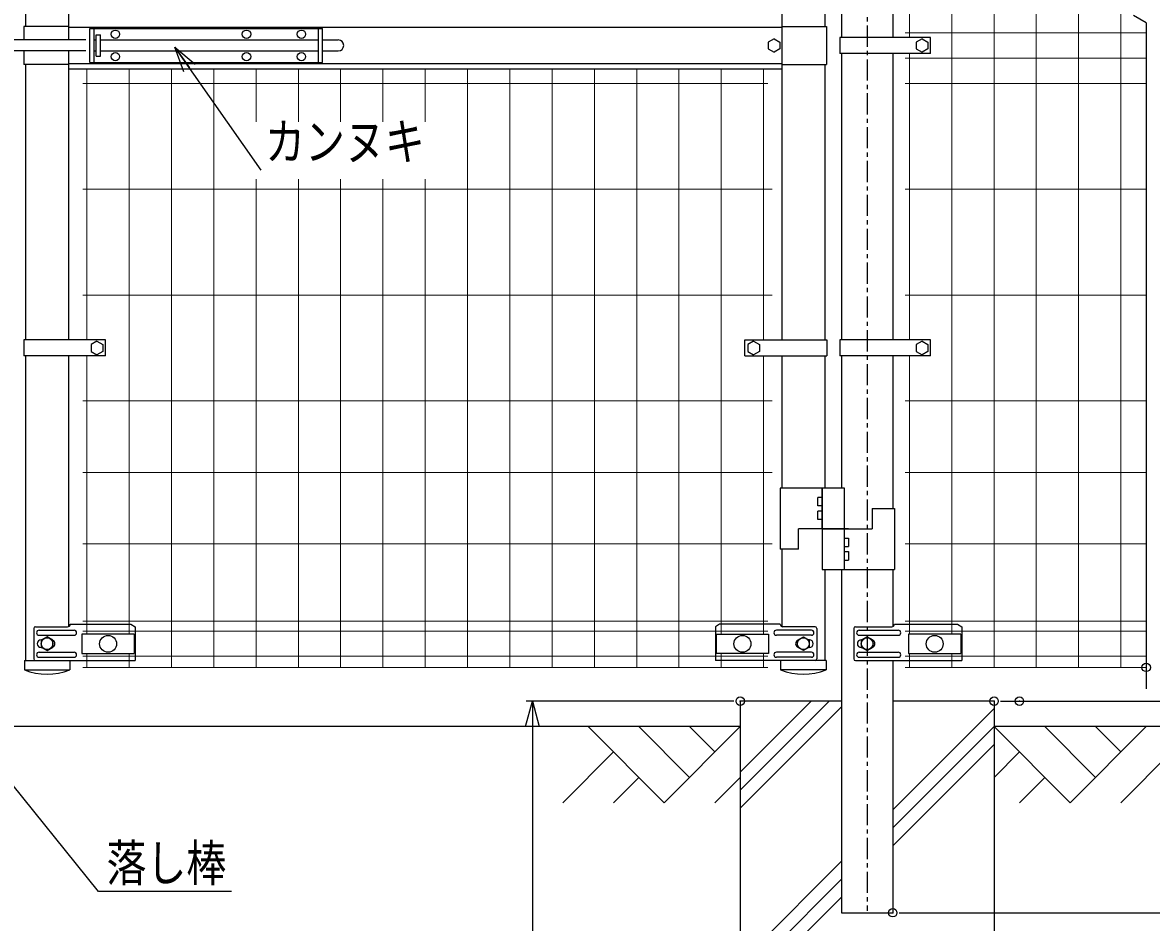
# Model space of a CAD drawing. Units: millimetres, scale not verified. Extents: x -4455 to 4455, y -3150 to 3150.
# Drawn here: x 1393 to 2727, y -788 to 276 of the extents above; entities that cross this region are included whole.
import ezdxf
from ezdxf.enums import TextEntityAlignment as Align

# ---------------------------------------------------------------- set-up
doc = ezdxf.new("R2010")
doc.units = ezdxf.units.MM
doc.header["$LTSCALE"] = 20
doc.header["$PDMODE"] = 32
doc.header["$PDSIZE"] = 10
doc.linetypes.add('USER1', pattern=[2, 1.25, -0.25, 0.25, -0.25])
for name, color, linetype, lineweight in [('0-0_1', 7, 'Continuous', 25), ('0-1_0', 7, 'Continuous', 25), ('0-4_EXTCNT-LMEC0', 1, 'Continuous', 25), ('0-5_LAYER04', 7, 'Continuous', 25), ('0-8_2', 7, 'Continuous', 25), ('0-9_D-STR2', 7, 'Continuous', 13)]:
    doc.layers.add(name, color=color, linetype=linetype, lineweight=lineweight)
doc.layers.add('0-2_DEFPOINTS', color=7, linetype='Continuous')
doc.styles.add('ＭＳ ゴシック', font='')
doc.styles.get('ＭＳ ゴシック').set_extended_font_data('MS Gothic')

# ---------------------------------------------------------------- blocks, each defined once
blk = doc.blocks.new('_Open30')
at = {"layer": '0-1_0', "color": 1}
blk.add_line((0, 0), (-20, 0), dxfattribs=at)
blk.add_lwpolyline([(-20, 5.36), (0, 0), (-20, -5.36)], dxfattribs=at)

msp = doc.modelspace()

# ---------------------------------------------------------------- linework, layer by layer
at = {"layer": '0-0_1', "color": 3, "linetype": 'USER1'}
msp.add_line((2391.15, 1112.32), (2391.15, -773.8), dxfattribs=at)
at = {"layer": '0-0_1'}
for p, q in [((1396.15, 596.86), (1396.15, 271.35)), ((1446.95, 596.86), (1446.95, 255.35)), ((2290.35, 596.86), (2290.35, -99.16)), ((2341.15, 596.86), (2341.15, 271.35)), ((2360.9, 596.85), (2360.9, 258.35)), ((2421.4, 596.85), (2421.4, 258.35)), ((1394.15, 271.35), (1394.15, 255.35)), ((1446.95, 271.35), (1394.15, 271.35)), ((1446.95, 270.35), (2290.35, 270.35)), ((1472.25, 268.85), (1747.25, 268.85)), ((1472.25, 228.85), (1472.25, 268.85)), ((1477.25, 228.85), (1477.25, 268.85)), ((1742.25, 228.85), (1742.25, 268.85)), ((1747.25, 228.85), (1747.25, 268.85)), ((2290.35, 271.35), (2343.15, 271.35)), ((2343.15, 271.35), (2343.15, 226.35)), ((1467.25, 255.35), (1315.05, 255.35)), ((1477.25, 255.35), (1479.75, 255.35)), ((1484.75, 236.35), (1484.75, 261.35)), ((1484.75, 255.35), (1742.25, 255.35)), ((1747.25, 255.35), (1765.75, 255.35)), ((2281.05, 256.85), (2274.13, 252.85)), ((2281.05, 256.85), (2287.98, 252.85)), ((2466.15, 258.35), (2358.9, 258.35)), ((2358.9, 258.35), (2358.9, 239.35)), ((2456, 256.85), (2449.08, 252.85)), ((2456, 256.85), (2462.93, 252.85)), ((2466.15, 239.35), (2466.15, 258.35)), ((1467.25, 242.35), (1315.05, 242.35)), ((1394.15, 242.35), (1394.15, 226.35)), ((1446.95, 242.35), (1446.95, -99.16)), ((1477.25, 242.35), (1479.75, 242.35)), ((1484.75, 242.35), (1742.25, 242.35)), ((1747.25, 242.35), (1765.75, 242.35)), ((2274.13, 252.85), (2274.13, 244.85)), ((2274.13, 244.85), (2281.05, 240.85)), ((2287.98, 244.85), (2281.05, 240.85)), ((2287.98, 252.85), (2287.98, 244.85)), ((2449.08, 252.85), (2449.08, 244.85)), ((2449.08, 244.85), (2456, 240.85)), ((2462.93, 244.85), (2456, 240.85)), ((2462.93, 252.85), (2462.93, 244.85)), ((1446.95, 227.35), (2290.35, 227.35)), ((1472.25, 228.85), (1747.25, 228.85)), ((1479.75, 236.35), (1484.75, 236.35)), ((2466.15, 239.35), (2358.9, 239.35)), ((2360.9, 239.35), (2360.9, -99.15)), ((2421.4, 239.35), (2421.4, -99.15)), ((1446.95, 226.35), (1394.15, 226.35)), ((1396.15, 226.35), (1396.15, -99.16)), ((1446.95, 221.35), (2290.35, 221.35)), ((2290.35, 226.35), (2343.15, 226.35)), ((2341.15, 226.35), (2341.15, -99.16)), ((1480.5, -100.65), (1473.58, -104.65)), ((1473.58, -104.65), (1473.58, -112.65)), ((1480.5, -100.65), (1487.43, -104.65)), ((1487.43, -104.65), (1487.43, -112.65)), ((1490.65, -118.15), (1490.65, -99.15)), ((2246.65, -118.15), (2246.65, -99.15)), ((2256.8, -100.65), (2249.88, -104.65)), ((2249.88, -104.65), (2249.88, -112.65)), ((2256.8, -100.65), (2263.73, -104.65)), ((2263.73, -104.65), (2263.73, -112.65)), ((2456, -100.65), (2449.08, -104.65)), ((2449.08, -104.65), (2449.08, -112.65)), ((2456, -100.65), (2462.93, -104.65)), ((2462.93, -104.65), (2462.93, -112.65)), ((2466.15, -118.15), (2466.15, -99.15)), ((1490.65, -118.14), (1393.97, -118.14)), ((1396.15, -118.14), (1396.15, -478.15)), ((1446.95, -118.14), (1446.95, -437.95)), ((1473.58, -112.65), (1480.5, -116.65)), ((1487.43, -112.65), (1480.5, -116.65)), ((2246.65, -118.14), (2343.34, -118.14)), ((2249.88, -112.65), (2256.8, -116.65)), ((2263.73, -112.65), (2256.8, -116.65)), ((2290.35, -118.14), (2290.35, -274.4)), ((2341.15, -118.14), (2341.15, -274.4)), ((2466.15, -118.15), (2358.9, -118.15)), ((2360.9, -118.15), (2360.9, -274.4)), ((2421.4, -118.15), (2421.4, -298.4)), ((2449.08, -112.65), (2456, -116.65)), ((2462.93, -112.65), (2456, -116.65)), ((2337.8, -274.4), (2337.8, -370.4)), ((2337.8, -322.4), (2337.8, -274.4)), ((2364.25, -370.4), (2364.25, -274.4)), ((2332.8, -295.4), (2332.8, -285.4)), ((2337.8, -285.4), (2332.8, -285.4)), ((2337.8, -295.4), (2332.8, -295.4)), ((2337.8, -301.4), (2332.8, -301.4)), ((2396.9, -298.4), (2423.4, -298.4)), ((2396.9, -298.4), (2396.9, -322.4)), ((2369.1, -322.4), (2310, -322.4)), ((2310, -346.4), (2310, -322.4)), ((2337.8, -322.4), (2396.9, -322.4)), ((2364.25, -333.4), (2369.25, -333.4)), ((2369.25, -333.4), (2369.25, -343.4)), ((2310, -346.4), (2288.35, -346.4)), ((2290.35, -346.4), (2290.35, -437.95)), ((2364.25, -343.4), (2369.25, -343.4)), ((2364.25, -349.4), (2369.25, -349.4)), ((2364.25, -359.4), (2369.25, -359.4)), ((2369.25, -349.4), (2369.25, -359.4)), ((2337.8, -370.4), (2423.4, -370.4)), ((2341.15, -370.4), (2341.15, -478.15)), ((2360.9, -370.4), (2360.9, -776.15)), ((2421.4, -370.4), (2421.4, -437.95)), ((1405.76, -440.15), (1405.76, -476.15)), ((1407.76, -438.15), (1445.87, -438.15)), ((1448.87, -435.15), (1520.55, -435.15)), ((1520.55, -435.15), (1525.55, -438.15)), ((1525.55, -438.15), (1525.55, -444.9)), ((2216.76, -435.15), (2211.76, -438.15)), ((2211.76, -438.15), (2211.76, -444.9)), ((2288.44, -435.15), (2216.76, -435.15)), ((2329.55, -438.15), (2291.44, -438.15)), ((2331.55, -440.15), (2331.55, -476.15)), ((2375.36, -440.15), (2375.36, -476.15)), ((2377.36, -438.15), (2420.32, -438.15)), ((2423.32, -435.15), (2497.9, -435.15)), ((2497.9, -435.15), (2502.9, -438.15)), ((2502.9, -438.15), (2502.9, -444.9)), ((1412.12, -442.15), (1453.45, -442.15)), ((1412.12, -448.15), (1453.45, -448.15)), ((1414.46, -453.65), (1415.49, -453.65)), ((1525.55, -444.9), (1525.55, -466.15)), ((2211.76, -444.9), (2211.76, -478.15)), ((2325.19, -442.15), (2283.86, -442.15)), ((2325.19, -448.15), (2283.86, -448.15)), ((2322.84, -453.65), (2321.82, -453.65)), ((2381.72, -442.15), (2427.9, -442.15)), ((2381.72, -448.15), (2427.9, -448.15)), ((2384.06, -453.65), (2385.09, -453.65)), ((2502.9, -444.9), (2502.9, -478.15)), ((1414.46, -462.65), (1415.49, -462.65)), ((1525.55, -466.15), (1525.55, -478.15)), ((2322.84, -462.65), (2321.82, -462.65)), ((2384.06, -462.65), (2385.09, -462.65)), ((1407.76, -478.15), (1525.55, -478.15)), ((1412.12, -468.15), (1453.45, -468.15)), ((1412.12, -474.15), (1453.45, -474.15)), ((2329.55, -478.15), (2211.76, -478.15)), ((2325.19, -468.15), (2283.86, -468.15)), ((2325.19, -474.15), (2283.86, -474.15)), ((2377.36, -478.15), (2443.75, -478.15)), ((2377.36, -478.15), (2502.9, -478.15)), ((2381.72, -468.15), (2427.9, -468.15)), ((2381.72, -474.15), (2427.9, -474.15)), ((2421.4, -478.15), (2421.4, -776.15)), ((2241.15, -526.15), (2241.15, -1226.15)), ((2360.9, -526.15), (2241.15, -526.15)), ((2541.15, -526.15), (2421.4, -526.15)), ((2541.15, -526.15), (2541.15, -1226.15)), ((2241.15, -556.15), (541.15, -556.15)), ((2816.15, -556.15), (2541.15, -556.15)), ((2360.9, -776.15), (2421.4, -776.15))]:
    msp.add_line(p, q, dxfattribs=at)
at = {"layer": '0-0_1', "color": 2}
for p, q in [((2241.15, -631.15), (2346.15, -526.15)), ((2324.94, -526.15), (2241.15, -609.94)), ((2360.9, -532.61), (2241.15, -652.36)), ((2541.15, -534.94), (2421.4, -654.69)), ((2421.4, -675.9), (2541.15, -556.15)), ((2541.15, -577.36), (2421.4, -697.11)), ((2360.9, -715.19), (2241.15, -834.94)), ((2241.15, -856.15), (2360.9, -736.4)), ((2360.9, -757.61), (2241.15, -877.36))]:
    msp.add_line(p, q, dxfattribs=at)
at = {"layer": '0-0_1', "color": 4}
for p, q in [((2061.15, -556.15), (2151.15, -646.15)), ((2121.15, -556.15), (2181.15, -616.15)), ((2241.15, -556.15), (2151.15, -646.15)), ((2181.15, -556.15), (2211.15, -586.15)), ((2541.15, -556.15), (2631.15, -646.15)), ((2601.15, -556.15), (2661.15, -616.15)), ((2721.15, -556.15), (2631.15, -646.15)), ((2661.15, -556.15), (2691.15, -586.15)), ((2091.15, -586.15), (2031.15, -646.15)), ((2571.15, -586.15), (2541.15, -616.15)), ((2751.15, -586.15), (2691.15, -646.15)), ((2121.15, -616.15), (2091.15, -646.15)), ((2241.15, -616.15), (2211.15, -646.15)), ((2601.15, -616.15), (2571.15, -646.15))]:
    msp.add_line(p, q, dxfattribs=at)
at = {"layer": '0-0_1'}
for points in [[(1479.75, 236.35), (1479.75, 261.35), (1484.75, 261.35)], [(1490.65, -99.16), (1393.97, -99.16), (1393.97, -118.14)], [(2246.65, -99.16), (2343.34, -99.16), (2343.34, -118.14)], [(2466.15, -99.15), (2358.9, -99.15), (2358.9, -118.15)], [(2364.25, -274.4), (2288.35, -274.4), (2288.35, -346.4)], [(2337.8, -311.4), (2332.8, -311.4), (2332.8, -301.4)]]:
    msp.add_lwpolyline(points, dxfattribs=at)
for centre in [(1502.25, 262.1), (1657.25, 262.1), (1722.25, 262.1), (1502.25, 235.6), (1657.25, 235.6), (1722.25, 235.6)]:
    msp.add_circle(centre, 5, dxfattribs=at)
for centre, radius, start, end in [((1765.75, 248.85), 6.5, 270, 90), ((1407.76, -440.15), 2, 90, 180), ((1445.87, -435.15), 3, 270, 0), ((2291.44, -435.15), 3, 180, 270), ((2329.55, -440.15), 2, 0, 90), ((2377.36, -440.15), 2, 90, 180), ((2420.32, -435.15), 3, 270, 0), ((1412.12, -445.15), 3, 90, 270), ((1414.46, -458.15), 4.5, 90, 270), ((1453.45, -445.15), 3, 270, 90), ((2283.86, -445.15), 3, 90, 270), ((2322.84, -458.15), 4.5, 270, 90), ((2325.19, -445.15), 3, 270, 90), ((2381.72, -445.15), 3, 90, 270), ((2384.06, -458.15), 4.5, 90, 270), ((2427.9, -445.15), 3, 270, 90), ((1426.23, -458.15), 4.5, 299.99991, 60.0015), ((2311.08, -458.15), 4.5, 119.9985, 240.00009), ((2395.83, -458.15), 4.5, 300.08078, 59.91922), ((1407.76, -476.15), 2, 180, 270), ((1412.12, -471.15), 3, 90, 270), ((1453.45, -471.15), 3, 270, 90), ((2283.86, -471.15), 3, 90, 270), ((2325.19, -471.15), 3, 270, 90), ((2329.55, -476.15), 2, 270, 0), ((2377.36, -476.15), 2, 180, 270), ((2381.72, -471.15), 3, 90, 270), ((2427.9, -471.15), 3, 270, 90)]:
    msp.add_arc(centre, radius, start, end, dxfattribs=at)
at = {"layer": '0-1_0'}
for p, q in [((1674.49, 101.43), (1573.9, 245.16)), ((2423.4, -298.4), (2423.4, -370.4)), ((1462.65, -446.81), (1462.65, -469.81)), ((1524.65, -446.82), (1462.65, -446.81)), ((1524.65, -446.82), (1524.65, -469.82)), ((2212.65, -446.82), (2274.65, -446.81)), ((2212.65, -446.82), (2212.65, -469.82)), ((2440, -446.81), (2440, -469.81)), ((2502, -446.82), (2440, -446.81)), ((2502, -446.82), (2502, -469.82)), ((1462.65, -469.81), (1524.65, -469.82)), ((2440, -469.81), (2502, -469.82))]:
    msp.add_line(p, q, dxfattribs=at)
at = {"layer": '0-1_0', "color": 1}
for p, q in [((2233.65, -526.15), (1987.85, -526.15)), ((1995.35, -556.15), (1995.35, -1196.15))]:
    msp.add_line(p, q, dxfattribs=at)
at = {"layer": '0-1_0'}
for points in [[(2274.65, -446.81), (2274.65, -469.81), (2212.65, -469.82)], [(1639.49, -751.01), (1482.33, -751.01), (1367.02, -607.7)]]:
    msp.add_lwpolyline(points, dxfattribs=at)
for centre in [(1493.65, -458.31), (2243.65, -458.31), (2471, -458.31)]:
    msp.add_circle(centre, 10.01, dxfattribs=at)
at = {"layer": '0-2_DEFPOINTS'}
for p in [(2721, -486.15), (2241.15, -526.15), (2541.15, -526.15), (2571.15, -526.15), (2421.4, -776.15)]:
    msp.add_point(p, dxfattribs=at)
at = {"layer": '0-4_EXTCNT-LMEC0', "color": 4}
for q in [(2706, 284.07), (2721, -511.54)]:
    msp.add_line((2721, 275.4), q, dxfattribs=at)
at = {"layer": '0-4_EXTCNT-LMEC0'}
for p, q in [((2548.65, -526.15), (3207.15, -526.15)), ((2548.65, -526.15), (2968.15, -526.15)), ((2548.65, -526.15), (2968.5, -526.15)), ((2578.65, -526.15), (3088.5, -526.15)), ((2428.9, -776.15), (3328.5, -776.15)), ((2428.9, -776.15), (2968.15, -776.15))]:
    msp.add_line(p, q, dxfattribs=at)
at = {"layer": '0-5_LAYER04'}
for p, q in [((1394.65, -478.15), (1394.65, -489.15)), ((1394.65, -478.15), (1448.45, -478.15)), ((1448.45, -478.15), (1448.45, -489.15)), ((2342.65, -478.15), (2288.85, -478.15)), ((2288.85, -478.15), (2288.85, -489.15)), ((2342.65, -478.15), (2342.65, -489.15)), ((1394.65, -489.15), (1448.45, -489.15)), ((2342.65, -489.15), (2288.85, -489.15))]:
    msp.add_line(p, q, dxfattribs=at)
for centre in [(1421.55, -419.29), (2315.76, -419.29)]:
    msp.add_arc(centre, 74.86, 248.94141, 291.05859, dxfattribs=at)
at = {"layer": '0-8_2'}
for p, q in [((2308.83, -454.15), (2315.75, -450.15)), ((2315.75, -450.15), (2322.68, -454.15)), ((2398.08, -454.15), (2391.15, -450.15)), ((1414.63, -454.15), (1414.63, -462.15)), ((1414.63, -462.15), (1421.55, -466.15)), ((1421.55, -466.15), (1428.48, -462.15)), ((1428.48, -462.15), (1428.48, -454.15)), ((2384.23, -462.15), (2391.15, -466.15)), ((2391.15, -466.15), (2398.08, -462.15)), ((2398.08, -462.15), (2398.08, -454.15))]:
    msp.add_line(p, q, dxfattribs=at)
for points in [[(1428.48, -454.15), (1421.55, -450.15), (1414.63, -454.15)], [(2391.15, -450.15), (2384.23, -454.15), (2384.23, -462.15)], [(2315.75, -466.15), (2308.83, -462.15), (2308.83, -454.15)], [(2322.68, -454.15), (2322.68, -462.15), (2315.75, -466.15)]]:
    msp.add_lwpolyline(points, dxfattribs=at)
for centre in [(1421.55, -458.15), (2315.75, -458.15), (2391.15, -458.15)]:
    msp.add_circle(centre, 6.93, dxfattribs=at)
at = {"layer": '0-9_D-STR2'}
for p, q in [((2541.15, -486.15), (2541.15, 983.85)), ((2591.15, -486.15), (2591.15, 983.85)), ((2641.15, -486.15), (2641.15, 983.85)), ((2691.15, -486.15), (2691.15, 983.85)), ((2491.15, -446.82), (2491.15, 943.6)), ((2441.15, 258.35), (2441.15, 596.85)), ((2721, 263.85), (2436.15, 263.85)), ((2721, 233.85), (2436.15, 233.85)), ((2441.15, -99.15), (2441.15, 239.35)), ((1468.65, -99.16), (1468.65, 221.35)), ((1518.65, -446.82), (1518.65, 221.35)), ((1568.65, -486.15), (1568.65, 221.35)), ((1618.65, -486.15), (1618.65, 221.35)), ((1668.65, 158.77), (1668.65, 221.35)), ((1718.65, 158.77), (1718.65, 221.35)), ((1768.65, 158.77), (1768.65, 221.35)), ((1818.65, 158.77), (1818.65, 221.35)), ((1868.65, 158.77), (1868.65, 221.35)), ((1918.65, -486.15), (1918.65, 221.35)), ((1968.65, -486.15), (1968.65, 221.35)), ((2018.65, -486.15), (2018.65, 221.35)), ((2068.65, -486.15), (2068.65, 221.35)), ((2118.65, -486.15), (2118.65, 221.35)), ((2168.65, -486.15), (2168.65, 221.35)), ((2218.65, -446.82), (2218.65, 221.35)), ((2268.65, -99.16), (2268.65, 221.35)), ((2273.65, 203.85), (1463.65, 203.85)), ((2721, 203.85), (2436.15, 203.85)), ((1668.65, -486.15), (1668.65, 90.89)), ((1718.65, -486.15), (1718.65, 90.89)), ((1768.65, -486.15), (1768.65, 90.89)), ((1818.65, -486.15), (1818.65, 90.89)), ((1868.65, -486.15), (1868.65, 90.89)), ((2278.65, 78.85), (1463.65, 78.85)), ((2721, 78.85), (2436.15, 78.85)), ((2278.65, -46.15), (1463.65, -46.15)), ((2721, -46.15), (2436.15, -46.15)), ((1468.65, -446.81), (1468.65, -118.14)), ((2268.65, -446.81), (2268.65, -118.14)), ((2441.15, -446.81), (2441.15, -118.15)), ((2278.65, -171.15), (1463.65, -171.15)), ((2721, -171.15), (2436.15, -171.15)), ((2278.65, -255.65), (1463.65, -255.65)), ((2721, -255.65), (2436.15, -255.65)), ((2278.65, -340.15), (1463.65, -340.15)), ((2721, -340.15), (2436.15, -340.15)), ((2273.65, -431.39), (1463.65, -431.39)), ((2721, -431.39), (2436.15, -431.39)), ((2273.65, -443.25), (1463.65, -443.25)), ((2721, -443.25), (2436.15, -443.25)), ((2273.65, -473.05), (1463.65, -473.05)), ((1468.65, -486.15), (1468.65, -469.81)), ((1518.65, -486.15), (1518.65, -469.82)), ((2218.65, -486.15), (2218.65, -469.82)), ((2268.65, -486.15), (2268.65, -469.81)), ((2721, -473.05), (2436.15, -473.05)), ((2441.15, -486.15), (2441.15, -469.81)), ((2491.15, -486.15), (2491.15, -469.82)), ((2273.65, -486.15), (1463.65, -486.15)), ((2721, -486.15), (2436.15, -486.15))]:
    msp.add_line(p, q, dxfattribs=at)

# ---------------------------------------------------------------- block references
at = {"layer": '0-1_0', "xscale": 1.5, "yscale": 1.5}
for p, rotation in [((1572.76, 246.8), 124.98456), ((1995.35, -526.15), 90)]:
    msp.add_blockref('_Open30', p, dxfattribs=dict(at, rotation=rotation))

# ---------------------------------------------------------------- texts
at = {"layer": '0-1_0', "color": 3, "style": 'ＭＳ ゴシック', "width": 0.8}
for s, p in [('カンヌキ', (1679.29, 100.61)), ('落し棒', (1491.83, -751.83))]:
    msp.add_text(s, height=43.26, dxfattribs=at).set_placement(p, align=Align.BOTTOM_LEFT)

doc.saveas('drawing.dxf')
